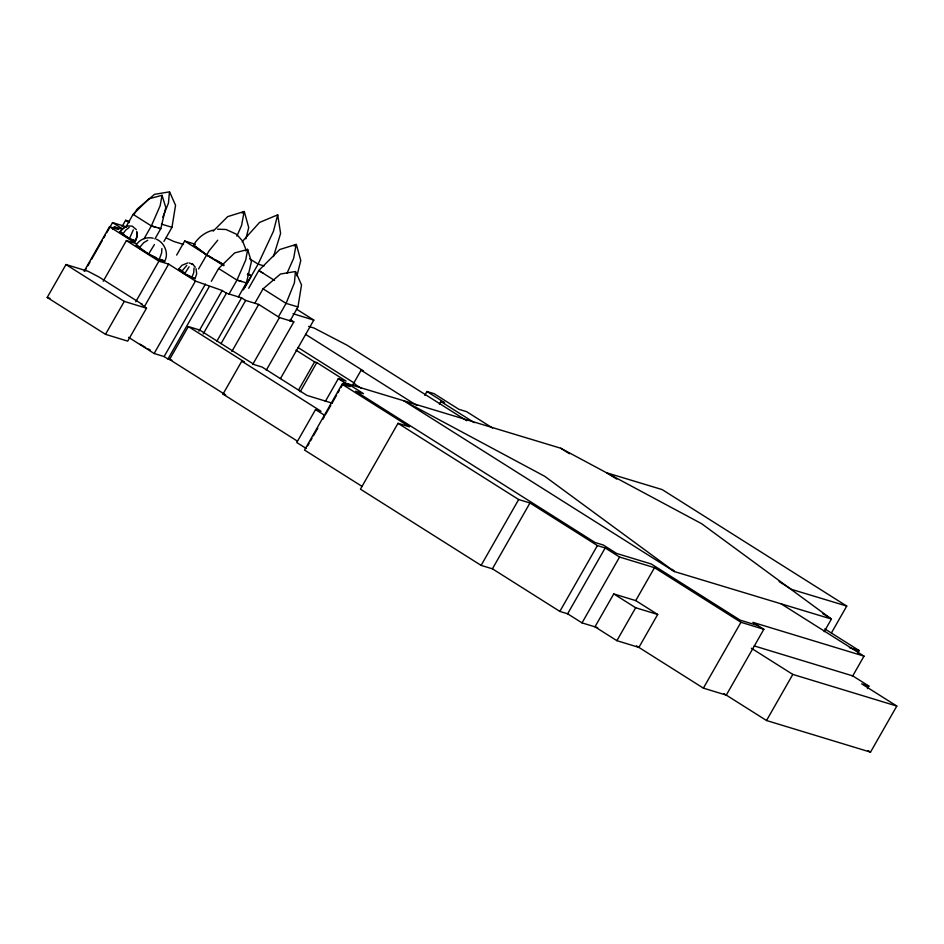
<?xml version="1.0" encoding="UTF-8"?>
<svg xmlns="http://www.w3.org/2000/svg" width="944" height="944" viewBox="0 0 944 944"><rect width="100%" height="100%" fill="white"/><g stroke="black" fill="none" stroke-linecap="round" stroke-linejoin="round"><path stroke-width="1.42" d="M161.896 248.496L161.601 253.004L159.135 259.683L148.562 254.113L139.098 248.06L136.243 245.039C139.523 239.233 146.851 236.614 153.199 238.207M134.166 214.276L137.081 209.167L154.533 194.334L169.46 191.856L168.445 203.125L162.746 217.226M255.045 302.882L263.057 288.829L280.521 274.008L295.437 271.518L294.422 282.787L286.126 303.307L278.799 316.157M211.338 281.288L218.63 268.509L234.655 252.933L247.647 249.476L245.747 259.954L236.968 280.097L228.955 294.162M125.8 227.15L133.21 214.17L149.058 198.771L162.049 195.302L160.138 205.768L151.359 225.923L144.066 238.702M213.167 231.15L227.716 216.613L244.13 211.503L241.593 225.392L236.873 236.083M248.697 288.25L258.963 270.291L279.731 249.523L296.156 244.413L293.643 258.314L287.129 273.017M245.888 238.832L248.72 227.563L244.307 211.609M296.935 275.872L300.782 260.509L296.381 244.555M242.077 241.806L259.553 222.442L277.701 214.831L273.465 231.233L258.113 264.131L245.015 287.082M133.305 229.84L129.411 238.679L119.628 232.035L124.502 227.103M273.465 256.591L280.604 233.428L277.701 214.831M121.505 230.584L119.628 232.035L129.411 238.679L135.216 241.369L136.892 237.345L137.246 232.448M159.135 259.683L164.563 261.476C169.188 253.535 164.61 242.809 156.503 239.269M154.899 238.997L160.834 228.566L165.79 207.503L162.049 195.302M187.809 262.916L181.944 265.299L178.534 269.3L184.587 273.831L195.089 278.704L196.694 273.677L196.033 268.662M135.216 241.369L136.963 236.366L136.715 231.422M191.726 277.666L193.697 272.757L194.063 268.049M47.2 297.466L65.986 264.544L88.158 271.329L98.943 276.981L142.332 304.416L141.14 304.062L146.497 308.204L127.711 341.126L105.504 334.329L47.2 297.466L49.973 298.316M84.134 271.211L109.504 226.737L118.614 229.534L114.342 226.843L112.891 229.38M84.972 270.893L86.423 268.344M87.875 265.807L90.046 261.995M91.497 259.458L102.377 240.39M103.828 237.853L105.268 235.304M106.719 232.767L112.525 222.595L126.567 226.914M122 226.654L125.623 220.294L129.529 221.498M103.215 281.241L126.402 240.578L136.125 243.564L109.504 226.737M105.504 334.329L124.278 301.407L146.497 308.204M163.961 241.404L171.973 227.351L175.549 205.296L169.649 191.974M135.735 301.809L158.922 261.146L168.646 264.119L195.443 281.064L222.17 290.516L226.43 293.206L241.57 297.856L245.664 300.44L258.703 304.428L279.471 317.55L293.808 321.939L266.255 370.237M143.995 307.331L168.646 264.119M176.658 255.092L184.682 241.027L195.384 244.307M198.57 268.946L209.084 250.833L217.745 240.201M128.549 337.327L154.132 353.493L195.443 281.064M154.132 353.493L164.103 356.561L205.414 284.12M164.103 356.561L167.973 358.991L209.285 286.563M188.34 326.541L169.566 359.475L225.663 394.922L222.996 394.108L241.782 361.186L244.437 362L188.34 326.541L199.632 330.022L254.479 364.714L262.125 367.063L306.93 395.394L332.241 403.182M198.983 331.179L222.17 290.516M203.231 333.869L226.43 293.206M238.325 297.018L246.431 282.787L251.399 261.677L247.647 249.476M243.363 289.832L251.375 275.778L247.717 273.465M216.931 341.055L241.57 297.856M221.026 343.64L245.664 300.44M231.882 351.439L258.703 304.428M252.65 364.561L279.471 317.55M289.938 321.066L297.95 307.012L301.525 284.958L295.625 271.636M280.486 378.544L313.821 320.087L296.392 309.066M298.705 389.766L314.6 361.906L316.806 362.59L346.059 381.093L338.306 378.686L325.302 401.483M300.204 391.713L316.806 362.59M241.782 361.186L321.019 411.265L315.544 409.59L296.758 442.512L306.21 448.459M340.89 387.677L343.769 382.615L350.153 386.651L342.082 384.208L304.523 450.052L362.189 486.49M307.661 445.934L309.101 443.397M310.552 440.872L311.992 438.335M313.432 435.798L317.774 428.198M322.824 419.337L324.276 416.811M325.715 414.274L330.778 405.413M332.217 402.876L336.548 395.276M337.999 392.751L339.439 390.214M353.068 384.314L361.104 370.225L363.464 370.945L305.608 334.388M342.082 384.208L409.566 426.841L398.002 423.301L360.443 489.157L481.11 565.385L492.414 568.807L559.839 611.405L567.627 613.801L582.023 622.887L597.717 627.666M424.776 395.359L426.959 391.524L434.075 393.66L458.914 409.33L466.607 411.655L492.567 428.033M439.385 404.103L440.848 401.542L444.612 402.663L426.959 391.524M481.11 565.385L518.669 499.529L529.973 502.963L597.399 545.561L605.187 547.945L619.583 557.043L654.499 567.674L740.946 622.285L763.849 629.27L726.29 695.114L703.386 688.141L636.457 645.861M492.414 568.807L529.973 502.963M559.839 611.405L597.399 545.561M567.627 613.801L605.187 547.945M582.023 622.887L619.583 557.043M613.753 593.906L594.968 626.828L616.88 640.669L638.899 647.407L657.685 614.473L635.725 600.608L613.753 593.906L635.666 607.747L657.685 614.473M635.725 600.608L654.499 567.674M616.88 640.669L635.666 607.747M703.386 688.141L740.946 622.285M766.516 720.52L792.807 674.417L896.8 706.053L870.51 752.144L766.516 720.52L723.859 693.58M824.195 631.701L831.416 619.04L701.711 523.755L560.748 448.235L343.769 382.615M831.404 632.964L846.744 606.072L662.157 489.582L606.862 472.861L616.774 479.115M857.73 653.154L859.193 650.593L824.796 628.869M852.456 676.4L864.008 656.139L781.101 603.818M867.418 688.636L868.881 686.076L852.739 675.892L754.28 645.944M156.562 257.795L148.562 254.113L154.415 244.555M195.089 278.704L184.587 273.831L189.083 266.81M181.366 271.778L186.806 265.358M122.46 234.513L125.599 230.253L129.222 227.386M139.098 248.06L143.748 242.643L147.736 240.272M224.129 265.004L206.583 254.892L193.532 245.11C197.815 237.77 205.001 232.071 213.32 230.135M294.091 246.042L296.156 244.413M242.065 213.12L244.13 211.503M245.381 250.856L247.422 249.334M123.876 228.082L126.638 226.418M127.546 225.935L132.219 226.147L136.325 229.616M217.568 229.191L226.041 229.498L236.248 234.112M189.272 262.963L192.812 264.355L195.325 267.187M846.744 606.072L791.497 589.363L779.107 581.551M849.399 647.631L859.193 650.593M308.57 326.376L314.151 328.075L347.25 345.315L466.761 420.741M864.008 656.139L752.887 622.344L763.849 629.27M161.424 224.117L171.784 227.221M160.551 228.66L151.134 225.781M156.043 227.351L151.359 225.923L133.257 214.477M158.863 228.212L160.716 228.778M264.037 265.948L258.113 264.131L249.641 258.774M247.363 274.551L251.375 275.778M241.664 281.536L236.968 280.097L218.855 268.651M263.057 288.829L286.079 303.378L297.749 306.883M293.018 313.715L313.821 320.087M758.044 625.601L740.155 620.149L651.301 564.005L616.609 553.444L603.216 544.983L595.027 542.493L355.581 391.229L363.475 393.636L348.135 383.948M166.286 237.971L173.838 241.475L183.514 244.449M114.342 226.843L122.472 229.333M167.973 358.991L171.843 360.183M868.881 686.076L861.695 683.869L896.8 706.053M180.752 269.984L178.534 269.3L184.587 273.831M129.411 238.679L135.523 240.59M122.295 233.121L119.628 232.035L123.298 234.018M181.213 270.397L178.534 269.3L184.894 272.922M159.229 259.022L164.563 261.476L162.344 259.836M145.659 347.534L140.054 344.206M148.031 348.82L150.415 350.094M212.825 258.42L206.583 254.892L193.532 245.11M215.326 259.824L222.819 264.049M138.709 246.467L136.243 245.039L148.562 254.113M162.097 260.048L164.563 261.476M191.715 263.706L192.812 264.355M315.544 409.59L324.996 415.537M560.748 448.235L569.48 453.745M822.684 613.529L831.416 619.04L674.382 571.557L403.713 400.752L544.676 476.283L674.382 571.557L672.388 569.397M263.341 273.359L258.821 270.503L274.551 280.451M440.848 401.542L474.266 422.629M184.682 241.027L223.728 265.724M290.138 319.627L293.808 321.939M361.104 370.225L416.965 405.554M112.525 222.595L122.696 229.026M297.95 347.463L354.72 383.335M353.587 383.394L361.045 388.102M126.402 240.578L158.922 261.146M295.968 350.13L314.6 361.906M338.306 378.686L348.135 384.904M398.002 423.301L518.669 499.529M751.377 648.257L792.807 674.417M868.091 750.622L870.51 752.144M65.986 264.544L124.278 301.407M222.996 394.108L297.289 441.06M246.136 282.834L236.732 279.955M125.623 220.294L129.293 222.619M236.956 234.643L241.865 240.26M242.891 241.758L246.101 250.054"/></g></svg>
